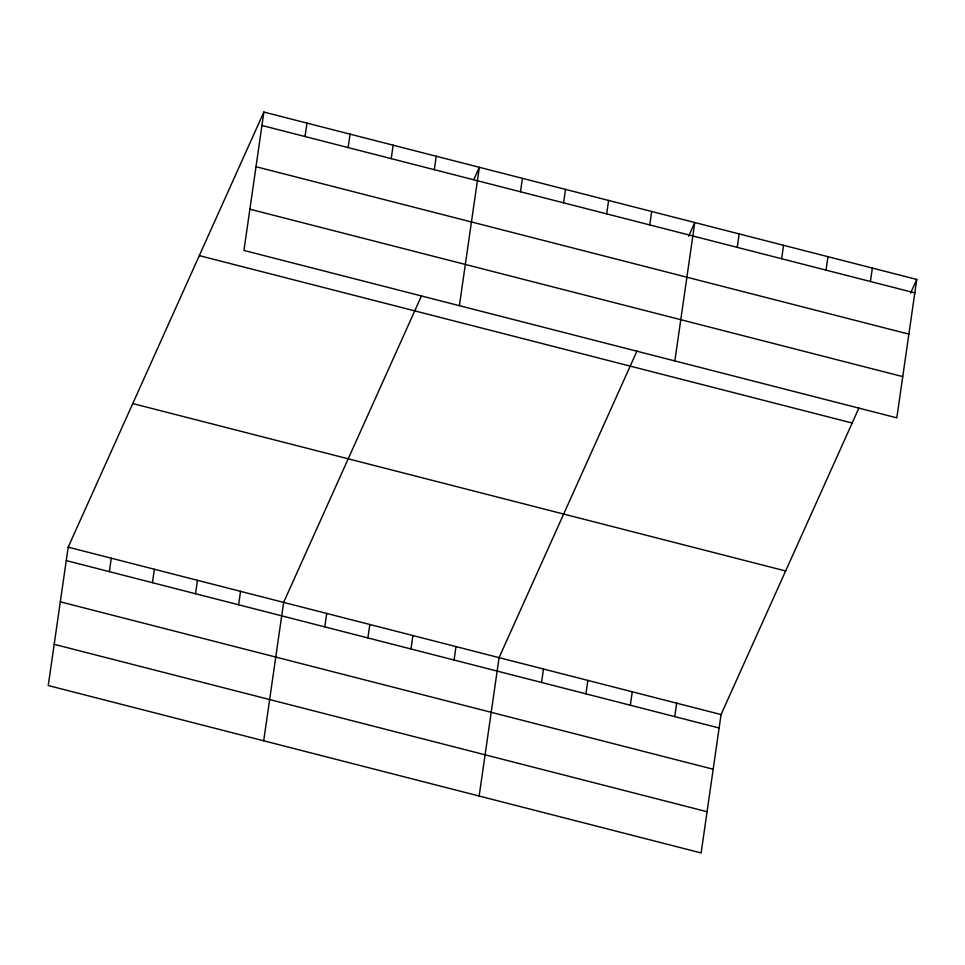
<?xml version="1.0" encoding="UTF-8"?>
<svg xmlns="http://www.w3.org/2000/svg" width="965" height="965" viewBox="0 0 965 965"><rect width="100%" height="100%" fill="white"/><g stroke="black" fill="none" stroke-linecap="round" stroke-linejoin="round"><path stroke-width="1.45" d="M263.879 112.049L243.94 250.442L896.811 417.845L916.75 279.452L263.879 112.049L68.189 547.155L48.25 685.548L701.121 852.951L721.06 714.558L858.934 407.99M109.347 571.642L111.289 558.204M152.434 582.691L154.376 569.254M195.521 593.74L197.463 580.303M305.036 136.535L306.966 123.086M238.608 604.79L240.55 591.34M348.124 147.585L350.066 134.135M263.698 740.794L283.638 602.389L421.512 295.833M391.211 158.634L393.153 145.184M324.795 626.888L326.725 613.438M434.298 169.683L436.24 156.234M367.882 637.937L369.824 624.488M459.388 305.688L479.328 167.283L473.791 179.599M410.969 648.987L412.911 635.537M520.485 191.782L522.415 178.332M454.057 660.036L455.999 646.586M563.572 202.831L565.502 189.381M479.147 796.041L499.086 657.635L636.96 351.079M606.659 213.88L608.601 200.43M541.546 682.46L543.476 669.022M649.747 224.917L651.689 211.48M585.936 693.847L587.878 680.409M674.837 360.934L694.776 222.529L688.624 236.208M630.338 705.234L632.268 691.796M737.236 247.354L739.166 233.916M674.728 716.609L676.67 703.171M781.626 258.741L783.568 245.303M826.028 270.128L827.958 256.678M870.418 281.503L872.36 268.065M910.598 293.131L916.75 279.452M261.949 125.486L914.808 292.89M256.002 166.716L908.873 334.131M249.887 209.2L902.745 376.615M199.309 255.629L852.167 423.032M132.772 403.563L785.643 570.978M68.189 547.155L721.06 714.558M66.259 560.593L719.118 727.996M60.312 601.822L713.183 769.238M54.197 644.318L707.055 811.722"/></g></svg>
